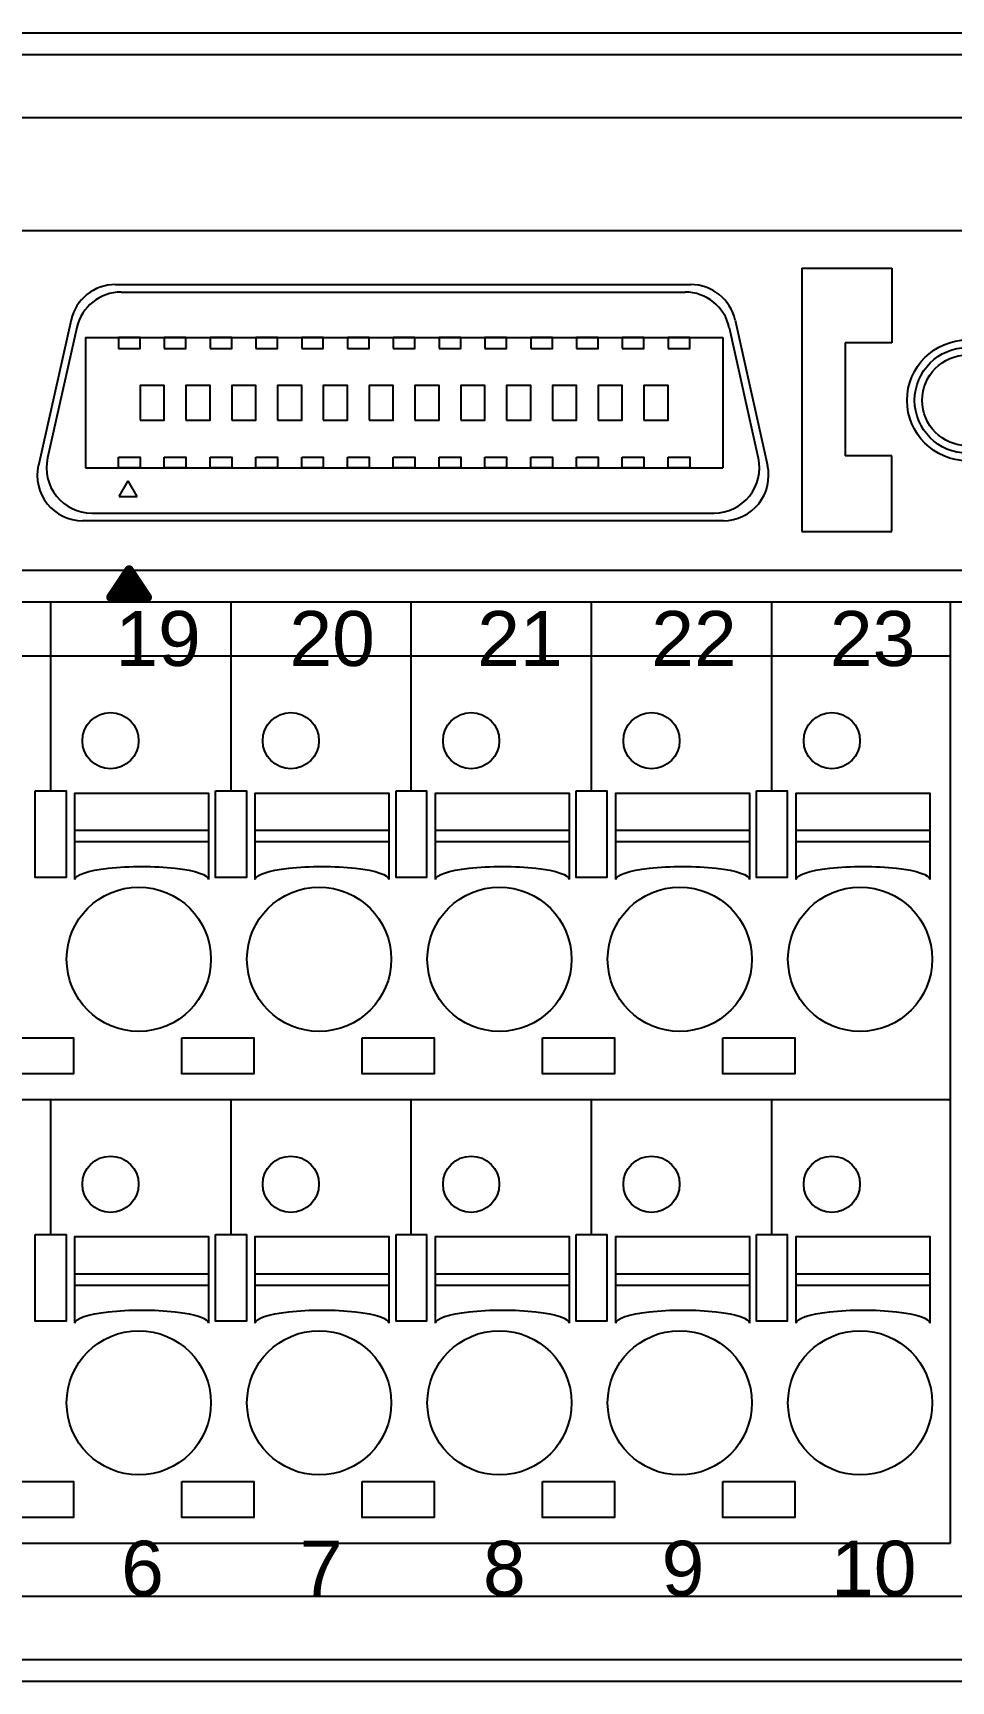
# Model space of a CAD drawing. Header units: millimetres. Extents: x 815.6 to 893.6, y 388.2 to 436.2.
# Drawn here: x 844.32 to 869.78, y 389.32 to 435.02 of the extents above; entities that cross this region are included whole.
import ezdxf

# ---------------------------------------------------------------- set-up
doc = ezdxf.new("R2010")
doc.units = ezdxf.units.MM
doc.layers.add('TOPOVERLAY', color=7, linetype='Continuous')
doc.styles.get("Standard").update_dxf_attribs({"font": 'arial.ttf'})

msp = doc.modelspace()

# ---------------------------------------------------------------- linework, layer by layer
at = {"linetype": 'Continuous'}
for p, q in [((822.141, 435.024), (887.141, 435.024)), ((822.141, 434.424), (887.141, 434.424)), ((892.141, 432.674), (817.141, 432.674)), ((817.141, 391.674), (892.141, 391.674)), ((822.141, 389.924), (887.141, 389.924)), ((822.141, 389.324), (887.141, 389.324))]:
    msp.add_line(p, q, dxfattribs=at)
for p, q in [((836.021, 429.546), (873.181, 429.546)), ((865.638, 428.504), (865.638, 421.204)), ((865.638, 428.504), (868.138, 428.504)), ((868.138, 428.504), (868.138, 426.436)), ((846.602, 428.046), (862.565, 428.046)), ((846.764, 427.836), (862.402, 427.836)), ((845.377, 427.066), (844.469, 423.032)), ((845.539, 426.857), (844.725, 423.242)), ((863.628, 426.853), (864.432, 423.238)), ((863.791, 427.063), (864.688, 423.029)), ((845.773, 426.577), (863.449, 426.577)), ((845.773, 426.577), (845.773, 422.964)), ((852.822, 426.577), (853.622, 426.577)), ((854.182, 426.577), (854.982, 426.577)), ((857.451, 426.577), (858.121, 426.577)), ((863.449, 426.577), (863.449, 422.964)), ((868.138, 426.436), (866.838, 426.436)), ((866.838, 426.436), (866.838, 423.296)), ((868.138, 423.296), (866.838, 423.296)), ((868.138, 421.204), (868.138, 423.296)), ((845.773, 422.964), (863.449, 422.964)), ((857.451, 422.964), (858.121, 422.964)), ((846.711, 422.173), (846.961, 422.606)), ((847.211, 422.173), (846.961, 422.606)), ((846.711, 422.173), (847.211, 422.173)), ((845.694, 421.501), (863.462, 421.501)), ((845.95, 421.71), (863.207, 421.71)), ((865.638, 421.204), (868.138, 421.204)), ((836.021, 420.128), (873.181, 420.128)), ((819.754, 419.249), (889.797, 419.249)), ((844.811, 417.752), (844.811, 419.249)), ((849.811, 417.752), (849.811, 419.249)), ((854.811, 417.752), (854.811, 419.249)), ((859.811, 417.752), (859.811, 419.249)), ((864.811, 417.752), (864.811, 419.249)), ((869.759, 417.752), (869.759, 419.249)), ((819.754, 417.752), (869.759, 417.752)), ((844.811, 414.007), (844.811, 417.752)), ((849.811, 414.007), (849.811, 417.752)), ((854.811, 414.007), (854.811, 417.752)), ((859.811, 414.007), (859.811, 417.752)), ((864.811, 414.007), (864.811, 417.752)), ((869.759, 405.452), (869.759, 417.752)), ((845.485, 412.914), (849.189, 412.914)), ((850.485, 412.914), (854.189, 412.914)), ((855.485, 412.914), (859.189, 412.914)), ((860.485, 412.914), (864.189, 412.914)), ((865.485, 412.914), (869.189, 412.914)), ((845.485, 412.601), (849.189, 412.601)), ((850.485, 412.601), (854.189, 412.601)), ((855.485, 412.601), (859.189, 412.601)), ((860.485, 412.601), (864.189, 412.601)), ((865.485, 412.601), (869.189, 412.601)), ((819.754, 405.452), (869.759, 405.452)), ((819.754, 405.452), (869.759, 405.452)), ((844.811, 401.707), (844.811, 405.452)), ((849.811, 401.707), (849.811, 405.452)), ((854.811, 401.707), (854.811, 405.452)), ((859.811, 401.707), (859.811, 405.452)), ((864.811, 401.707), (864.811, 405.452)), ((869.759, 393.152), (869.759, 405.452)), ((845.485, 400.614), (849.189, 400.614)), ((850.485, 400.614), (854.189, 400.614)), ((855.485, 400.614), (859.189, 400.614)), ((860.485, 400.614), (864.189, 400.614)), ((865.485, 400.614), (869.189, 400.614)), ((845.485, 400.301), (849.189, 400.301)), ((850.485, 400.301), (854.189, 400.301)), ((855.485, 400.301), (859.189, 400.301)), ((860.485, 400.301), (864.189, 400.301)), ((865.485, 400.301), (869.189, 400.301)), ((819.754, 393.152), (869.759, 393.152))]:
    msp.add_line(p, q)
for points in [[(846.691, 426.277), (847.291, 426.277), (847.291, 426.577), (846.691, 426.577)], [(847.961, 426.277), (848.561, 426.277), (848.561, 426.577), (847.961, 426.577)], [(849.231, 426.277), (849.831, 426.277), (849.831, 426.577), (849.231, 426.577)], [(850.501, 426.277), (851.101, 426.277), (851.101, 426.577), (850.501, 426.577)], [(851.771, 426.277), (852.371, 426.277), (852.371, 426.577), (851.771, 426.577)], [(853.041, 426.277), (853.641, 426.277), (853.641, 426.577), (853.041, 426.577)], [(854.311, 426.277), (854.911, 426.277), (854.911, 426.577), (854.311, 426.577)], [(855.581, 426.277), (856.181, 426.277), (856.181, 426.577), (855.581, 426.577)], [(856.851, 426.277), (857.451, 426.277), (857.451, 426.577), (856.851, 426.577)], [(858.121, 426.277), (858.721, 426.277), (858.721, 426.577), (858.121, 426.577)], [(859.391, 426.277), (859.991, 426.277), (859.991, 426.577), (859.391, 426.577)], [(860.661, 426.277), (861.261, 426.277), (861.261, 426.577), (860.661, 426.577)], [(861.931, 426.277), (862.531, 426.277), (862.531, 426.577), (861.931, 426.577)], [(861.931, 426.277), (862.531, 426.277), (862.531, 426.577), (861.931, 426.577)], [(847.291, 424.289), (847.961, 424.289), (847.961, 425.251), (847.291, 425.251)], [(848.561, 424.289), (849.231, 424.289), (849.231, 425.251), (848.561, 425.251)], [(849.831, 424.289), (850.501, 424.289), (850.501, 425.251), (849.831, 425.251)], [(851.101, 424.289), (851.771, 424.289), (851.771, 425.251), (851.101, 425.251)], [(852.371, 424.289), (853.041, 424.289), (853.041, 425.251), (852.371, 425.251)], [(853.641, 424.289), (854.311, 424.289), (854.311, 425.251), (853.641, 425.251)], [(854.911, 424.289), (855.581, 424.289), (855.581, 425.251), (854.911, 425.251)], [(856.181, 424.289), (856.851, 424.289), (856.851, 425.251), (856.181, 425.251)], [(857.451, 424.289), (858.121, 424.289), (858.121, 425.251), (857.451, 425.251)], [(858.721, 424.289), (859.391, 424.289), (859.391, 425.251), (858.721, 425.251)], [(859.991, 424.289), (860.661, 424.289), (860.661, 425.251), (859.991, 425.251)], [(861.261, 424.289), (861.931, 424.289), (861.931, 425.251), (861.261, 425.251)], [(861.261, 424.289), (861.931, 424.289), (861.931, 425.251), (861.261, 425.251)], [(846.691, 423.264), (847.291, 423.264), (847.291, 422.964), (846.691, 422.964)], [(847.961, 423.264), (848.561, 423.264), (848.561, 422.964), (847.961, 422.964)], [(849.231, 423.264), (849.831, 423.264), (849.831, 422.964), (849.231, 422.964)], [(850.501, 423.264), (851.101, 423.264), (851.101, 422.964), (850.501, 422.964)], [(851.771, 423.264), (852.371, 423.264), (852.371, 422.964), (851.771, 422.964)], [(853.041, 423.264), (853.641, 423.264), (853.641, 422.964), (853.041, 422.964)], [(854.311, 423.264), (854.911, 423.264), (854.911, 422.964), (854.311, 422.964)], [(855.581, 423.264), (856.181, 423.264), (856.181, 422.964), (855.581, 422.964)], [(856.851, 423.264), (857.451, 423.264), (857.451, 422.964), (856.851, 422.964)], [(858.121, 423.264), (858.721, 423.264), (858.721, 422.964), (858.121, 422.964)], [(859.391, 423.264), (859.991, 423.264), (859.991, 422.964), (859.391, 422.964)], [(860.661, 423.264), (861.261, 423.264), (861.261, 422.964), (860.661, 422.964)], [(861.931, 423.264), (862.531, 423.264), (862.531, 422.964), (861.931, 422.964)], [(861.931, 423.264), (862.531, 423.264), (862.531, 422.964), (861.931, 422.964)], [(844.385, 414.007), (845.236, 414.007), (845.236, 411.602), (844.385, 411.602)], [(849.385, 414.007), (850.236, 414.007), (850.236, 411.602), (849.385, 411.602)], [(854.386, 414.007), (855.236, 414.007), (855.236, 411.602), (854.386, 411.602)], [(859.386, 414.007), (860.236, 414.007), (860.236, 411.602), (859.386, 411.602)], [(864.386, 414.007), (865.236, 414.007), (865.236, 411.602), (864.386, 411.602)], [(843.448, 407.162), (845.448, 407.162), (845.448, 406.162), (843.448, 406.162)], [(848.448, 407.162), (850.448, 407.162), (850.448, 406.162), (848.448, 406.162)], [(853.448, 407.162), (855.448, 407.162), (855.448, 406.162), (853.448, 406.162)], [(858.448, 407.162), (860.448, 407.162), (860.448, 406.162), (858.448, 406.162)], [(863.448, 407.162), (865.448, 407.162), (865.448, 406.162), (863.448, 406.162)], [(844.385, 401.707), (845.236, 401.707), (845.236, 399.302), (844.385, 399.302)], [(849.385, 401.707), (850.236, 401.707), (850.236, 399.302), (849.385, 399.302)], [(854.386, 401.707), (855.236, 401.707), (855.236, 399.302), (854.386, 399.302)], [(859.386, 401.707), (860.236, 401.707), (860.236, 399.302), (859.386, 399.302)], [(864.386, 401.707), (865.236, 401.707), (865.236, 399.302), (864.386, 399.302)], [(843.448, 394.862), (845.448, 394.862), (845.448, 393.862), (843.448, 393.862)], [(848.448, 394.862), (850.448, 394.862), (850.448, 393.862), (848.448, 393.862)], [(853.448, 394.862), (855.448, 394.862), (855.448, 393.862), (853.448, 393.862)], [(858.448, 394.862), (860.448, 394.862), (860.448, 393.862), (858.448, 393.862)], [(863.448, 394.862), (865.448, 394.862), (865.448, 393.862), (863.448, 393.862)]]:
    msp.add_lwpolyline(points, close=True)
for points in [[(845.485, 411.549), (845.485, 413.949), (849.189, 413.949), (849.189, 411.549)], [(850.485, 411.549), (850.485, 413.949), (854.189, 413.949), (854.189, 411.549)], [(855.485, 411.549), (855.485, 413.949), (859.189, 413.949), (859.189, 411.549)], [(860.485, 411.549), (860.485, 413.949), (864.189, 413.949), (864.189, 411.549)], [(865.485, 411.549), (865.485, 413.949), (869.189, 413.949), (869.189, 411.549)], [(845.485, 399.249), (845.485, 401.649), (849.189, 401.649), (849.189, 399.249)], [(850.485, 399.249), (850.485, 401.649), (854.189, 401.649), (854.189, 399.249)], [(855.485, 399.249), (855.485, 401.649), (859.189, 401.649), (859.189, 399.249)], [(860.485, 399.249), (860.485, 401.649), (864.189, 401.649), (864.189, 399.249)], [(865.485, 399.249), (865.485, 401.649), (869.189, 401.649), (869.189, 399.249)]]:
    msp.add_lwpolyline(points)
for centre, radius in [((870.231, 424.837), 1.674), ((870.231, 424.837), 1.465), ((870.231, 424.837), 1.256), ((846.47, 415.4), 0.78), ((851.47, 415.4), 0.78), ((856.47, 415.4), 0.78), ((861.47, 415.4), 0.78), ((866.47, 415.4), 0.78), ((847.254, 409.339), 2), ((852.254, 409.339), 2), ((857.254, 409.339), 2), ((862.254, 409.339), 2), ((867.254, 409.339), 2), ((846.47, 403.1), 0.78), ((851.47, 403.1), 0.78), ((856.47, 403.1), 0.78), ((861.47, 403.1), 0.78), ((866.47, 403.1), 0.78), ((847.254, 397.039), 2), ((852.254, 397.039), 2), ((857.254, 397.039), 2), ((862.254, 397.039), 2), ((867.254, 397.039), 2)]:
    msp.add_circle(centre, radius)
for centre, start, end in [((846.602, 426.79), 90, 167.3083), ((846.764, 426.581), 90, 167.3083), ((862.402, 426.581), 12.542, 90), ((862.565, 426.79), 12.542, 90), ((845.95, 422.966), 167.3083, 270), ((863.207, 422.966), 270, 12.542), ((845.694, 422.756), 167.3083, 270), ((863.462, 422.756), 270, 12.542)]:
    msp.add_arc(centre, 1.256, start, end)
at = {"extrusion": (0, 0, -1)}
for centre in [(847.337, 411.549), (852.337, 411.549), (857.337, 411.549), (862.337, 411.549), (867.337, 411.549), (847.337, 399.249), (852.337, 399.249), (857.337, 399.249), (862.337, 399.249), (867.337, 399.249)]:
    msp.add_ellipse(centre, major_axis=(-1.852, 0), ratio=0.195651, start_param=6.283185, end_param=9.424778, dxfattribs=at)
at = {"layer": 'TOPOVERLAY', "const_width": 0.254}
for points in [[(846.478, 419.376), (846.986, 420.138)], [(846.986, 420.138), (847.494, 419.376)], [(846.986, 419.503), (846.986, 420.011)], [(846.732, 419.63), (847.24, 419.63)], [(846.732, 419.503), (847.24, 419.503)], [(846.859, 419.757), (847.113, 419.757)], [(846.478, 419.376), (847.494, 419.376)]]:
    msp.add_lwpolyline(points, dxfattribs=at)
at = {"layer": 'TOPOVERLAY', "const_width": 0.127}
for points in [[(846.923, 420.138, 1), (847.05, 420.138, 1)], [(846.923, 420.138, 1), (847.05, 420.138, 1)], [(846.923, 420.011, 1), (847.05, 420.011, 1)], [(846.669, 419.63, 1), (846.796, 419.63, 1)], [(846.669, 419.503, 1), (846.796, 419.503, 1)], [(846.796, 419.757, 1), (846.923, 419.757, 1)], [(846.923, 419.503, 1), (847.05, 419.503, 1)], [(847.05, 419.757, 1), (847.177, 419.757, 1)], [(847.177, 419.63, 1), (847.304, 419.63, 1)], [(847.177, 419.503, 1), (847.304, 419.503, 1)], [(846.415, 419.376, 1), (846.542, 419.376, 1)], [(846.415, 419.376, 1), (846.542, 419.376, 1)], [(847.431, 419.376, 1), (847.558, 419.376, 1)], [(847.431, 419.376, 1), (847.558, 419.376, 1)]]:
    msp.add_lwpolyline(points, format="xyb", close=True, dxfattribs=at)

# ---------------------------------------------------------------- texts
at = {"layer": 'TOPOVERLAY'}
for s, p in [('19', (846.605, 417.471)), ('20', (851.431, 417.471)), ('21', (856.638, 417.471)), ('22', (861.464, 417.471)), ('23', (866.417, 417.471)), ('6', (846.765, 391.69)), ('7', (851.718, 391.69)), ('8', (856.798, 391.69)), ('9', (861.751, 391.69)), ('10', (866.45, 391.69))]:
    msp.add_text(s, height=1.524, rotation=360, dxfattribs=at).set_placement(p)

doc.saveas('drawing.dxf')
